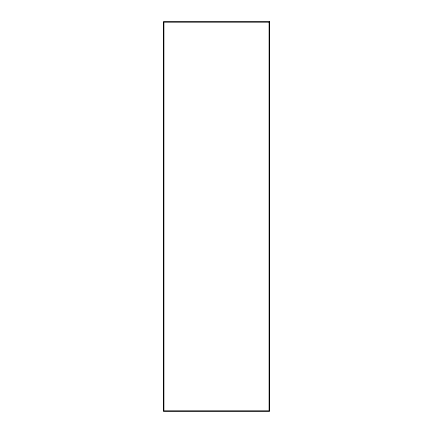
<?xml version="1.0" encoding="UTF-8"?>
<svg xmlns="http://www.w3.org/2000/svg" width="433" height="433" viewBox="0 0 433 433"><rect width="100%" height="100%" fill="white"/><g stroke="black" fill="none" stroke-linecap="round" stroke-linejoin="round"><path stroke-width="0.65" d="M269.64 21.65L163.36 21.65L163.36 411.35L269.64 411.35L269.64 21.65M269.11 22.18L163.891 22.18L163.891 410.82L269.11 410.82L269.11 22.18"/></g></svg>
